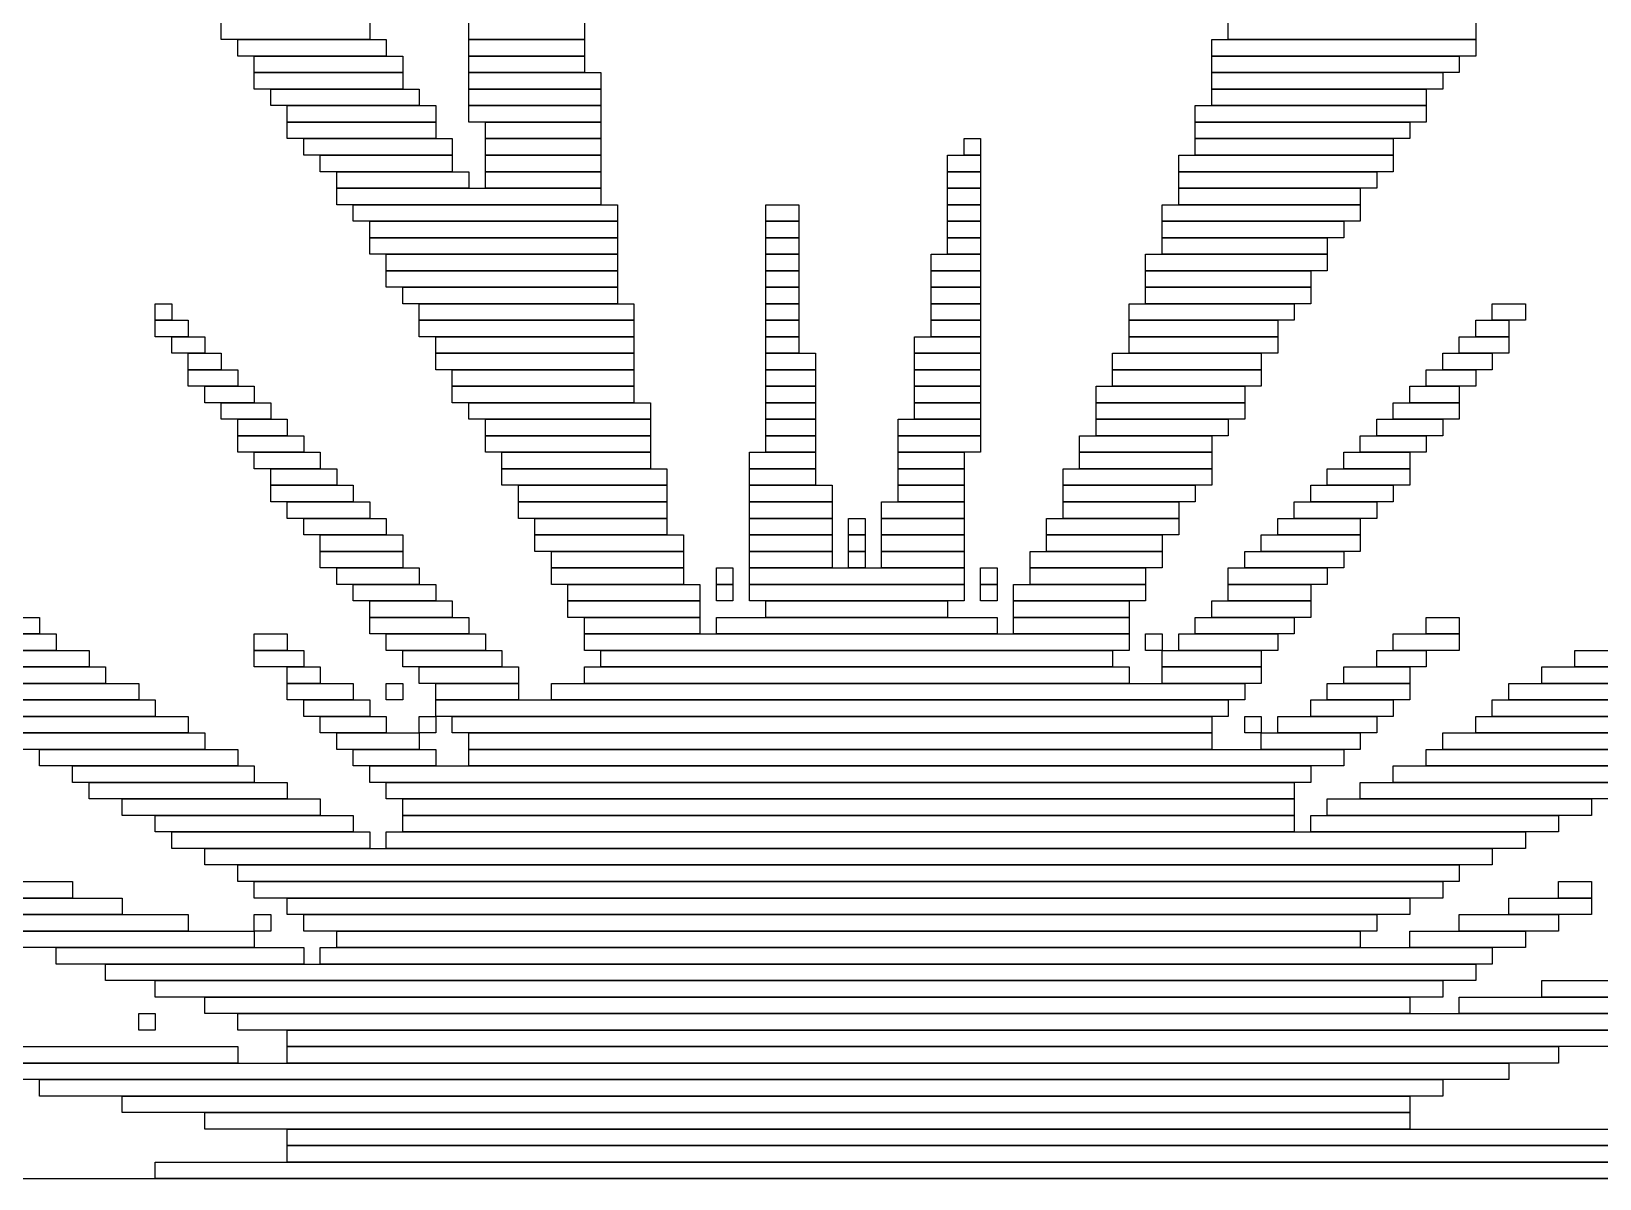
# Model space of a CAD drawing. Extents: x 369 to 654, y 304 to 721.
# Drawn here: x 467.5 to 562.5, y 581 to 650.5 of the extents above; entities that cross this region are included whole.
import ezdxf

# ---------------------------------------------------------------- set-up
doc = ezdxf.new("R2010")
doc.units = 0

msp = doc.modelspace()

# ---------------------------------------------------------------- linework, layer by layer
for p, q in [((479, 650), (479, 651)), ((488, 651), (488, 650)), ((494, 650), (494, 651)), ((501, 651), (501, 650)), ((540, 650), (540, 651)), ((555, 651), (555, 650)), ((488, 650), (479, 650)), ((480, 650), (489, 650)), ((480, 649), (480, 650)), ((489, 650), (489, 649)), ((501, 650), (494, 650)), ((494, 650), (501, 650)), ((494, 649), (494, 650)), ((501, 650), (501, 649)), ((539, 650), (555, 650)), ((539, 649), (539, 650)), ((555, 650), (540, 650)), ((555, 650), (555, 649)), ((489, 649), (480, 649)), ((481, 649), (490, 649)), ((481, 648), (481, 649)), ((490, 649), (490, 648)), ((501, 649), (494, 649)), ((494, 649), (501, 649)), ((494, 648), (494, 649)), ((501, 649), (501, 648)), ((555, 649), (539, 649)), ((539, 649), (554, 649)), ((539, 648), (539, 649)), ((554, 649), (554, 648)), ((490, 648), (481, 648)), ((481, 648), (490, 648)), ((481, 647), (481, 648)), ((490, 648), (490, 647)), ((501, 648), (494, 648)), ((494, 648), (502, 648)), ((494, 647), (494, 648)), ((502, 648), (502, 647)), ((554, 648), (539, 648)), ((539, 648), (553, 648)), ((539, 647), (539, 648)), ((553, 648), (553, 647)), ((490, 647), (481, 647)), ((482, 647), (491, 647)), ((482, 646), (482, 647)), ((491, 647), (491, 646)), ((502, 647), (494, 647)), ((494, 647), (502, 647)), ((494, 646), (494, 647)), ((502, 647), (502, 646)), ((553, 647), (539, 647)), ((539, 647), (552, 647)), ((539, 646), (539, 647)), ((552, 647), (552, 646)), ((491, 646), (482, 646)), ((483, 646), (492, 646)), ((483, 645), (483, 646)), ((492, 646), (492, 645)), ((502, 646), (494, 646)), ((494, 646), (502, 646)), ((494, 645), (494, 646)), ((502, 646), (502, 645)), ((538, 646), (552, 646)), ((538, 645), (538, 646)), ((552, 646), (539, 646)), ((552, 646), (552, 645)), ((492, 645), (483, 645)), ((483, 645), (492, 645)), ((483, 644), (483, 645)), ((492, 645), (492, 644)), ((502, 645), (494, 645)), ((495, 645), (502, 645)), ((495, 644), (495, 645)), ((502, 645), (502, 644)), ((552, 645), (538, 645)), ((538, 645), (551, 645)), ((538, 644), (538, 645)), ((551, 645), (551, 644)), ((492, 644), (483, 644)), ((484, 644), (493, 644)), ((484, 643), (484, 644)), ((493, 644), (493, 643)), ((502, 644), (495, 644)), ((495, 644), (502, 644)), ((495, 643), (495, 644)), ((502, 644), (502, 643)), ((524, 644), (525, 644)), ((524, 643), (524, 644)), ((525, 644), (525, 643)), ((551, 644), (538, 644)), ((538, 644), (550, 644)), ((538, 643), (538, 644)), ((550, 644), (550, 643)), ((493, 643), (484, 643)), ((485, 643), (493, 643)), ((485, 642), (485, 643)), ((493, 643), (493, 642)), ((502, 643), (495, 643)), ((495, 643), (502, 643)), ((495, 642), (495, 643)), ((502, 643), (502, 642)), ((523, 643), (525, 643)), ((523, 642), (523, 643)), ((525, 643), (524, 643)), ((525, 643), (525, 642)), ((537, 643), (550, 643)), ((537, 642), (537, 643)), ((550, 643), (538, 643)), ((550, 643), (550, 642)), ((493, 642), (485, 642)), ((486, 642), (494, 642)), ((486, 641), (486, 642)), ((494, 642), (494, 641)), ((502, 642), (495, 642)), ((495, 642), (502, 642)), ((495, 641), (495, 642)), ((502, 642), (502, 641)), ((525, 642), (523, 642)), ((523, 642), (525, 642)), ((523, 641), (523, 642)), ((525, 642), (525, 641)), ((550, 642), (537, 642)), ((537, 642), (549, 642)), ((537, 641), (537, 642)), ((549, 642), (549, 641)), ((494, 641), (486, 641)), ((486, 641), (502, 641)), ((486, 640), (486, 641)), ((502, 641), (495, 641)), ((502, 641), (502, 640)), ((525, 641), (523, 641)), ((523, 641), (525, 641)), ((523, 640), (523, 641)), ((525, 641), (525, 640)), ((549, 641), (537, 641)), ((537, 641), (548, 641)), ((537, 640), (537, 641)), ((548, 641), (548, 640)), ((502, 640), (486, 640)), ((487, 640), (503, 640)), ((487, 639), (487, 640)), ((503, 640), (503, 639)), ((512, 640), (514, 640)), ((512, 639), (512, 640)), ((514, 640), (514, 639)), ((525, 640), (523, 640)), ((523, 640), (525, 640)), ((523, 639), (523, 640)), ((525, 640), (525, 639)), ((536, 640), (548, 640)), ((536, 639), (536, 640)), ((548, 640), (537, 640)), ((548, 640), (548, 639)), ((503, 639), (487, 639)), ((488, 639), (503, 639)), ((488, 638), (488, 639)), ((503, 639), (503, 638)), ((514, 639), (512, 639)), ((512, 639), (514, 639)), ((512, 638), (512, 639)), ((514, 639), (514, 638)), ((525, 639), (523, 639)), ((523, 639), (525, 639)), ((523, 638), (523, 639)), ((525, 639), (525, 638)), ((548, 639), (536, 639)), ((536, 639), (547, 639)), ((536, 638), (536, 639)), ((547, 639), (547, 638)), ((503, 638), (488, 638)), ((488, 638), (503, 638)), ((488, 637), (488, 638)), ((503, 638), (503, 637)), ((514, 638), (512, 638)), ((512, 638), (514, 638)), ((512, 637), (512, 638)), ((514, 638), (514, 637)), ((525, 638), (523, 638)), ((523, 638), (525, 638)), ((523, 637), (523, 638)), ((525, 638), (525, 637)), ((547, 638), (536, 638)), ((536, 638), (546, 638)), ((536, 637), (536, 638)), ((546, 638), (546, 637)), ((503, 637), (488, 637)), ((489, 637), (503, 637)), ((489, 636), (489, 637)), ((503, 637), (503, 636)), ((514, 637), (512, 637)), ((512, 637), (514, 637)), ((512, 636), (512, 637)), ((514, 637), (514, 636)), ((522, 637), (525, 637)), ((522, 636), (522, 637)), ((525, 637), (523, 637)), ((525, 637), (525, 636)), ((535, 637), (546, 637)), ((535, 636), (535, 637)), ((546, 637), (536, 637)), ((546, 637), (546, 636)), ((503, 636), (489, 636)), ((489, 636), (503, 636)), ((489, 635), (489, 636)), ((503, 636), (503, 635)), ((514, 636), (512, 636)), ((512, 636), (514, 636)), ((512, 635), (512, 636)), ((514, 636), (514, 635)), ((525, 636), (522, 636)), ((522, 636), (525, 636)), ((522, 635), (522, 636)), ((525, 636), (525, 635)), ((546, 636), (535, 636)), ((535, 636), (545, 636)), ((535, 635), (535, 636)), ((545, 636), (545, 635)), ((503, 635), (489, 635)), ((490, 635), (503, 635)), ((490, 634), (490, 635)), ((503, 635), (503, 634)), ((514, 635), (512, 635)), ((512, 635), (514, 635)), ((512, 634), (512, 635)), ((514, 635), (514, 634)), ((525, 635), (522, 635)), ((522, 635), (525, 635)), ((522, 634), (522, 635)), ((525, 635), (525, 634)), ((545, 635), (535, 635)), ((535, 635), (545, 635)), ((535, 634), (535, 635)), ((545, 635), (545, 634)), ((475, 634), (476, 634)), ((475, 633), (475, 634)), ((476, 634), (476, 633)), ((503, 634), (490, 634)), ((491, 634), (504, 634)), ((491, 633), (491, 634)), ((504, 634), (504, 633)), ((514, 634), (512, 634)), ((512, 634), (514, 634)), ((512, 633), (512, 634)), ((514, 634), (514, 633)), ((525, 634), (522, 634)), ((522, 634), (525, 634)), ((522, 633), (522, 634)), ((525, 634), (525, 633)), ((534, 634), (544, 634)), ((534, 633), (534, 634)), ((545, 634), (535, 634)), ((544, 634), (544, 633)), ((556, 634), (558, 634)), ((556, 633), (556, 634)), ((558, 634), (558, 633)), ((476, 633), (475, 633)), ((475, 633), (477, 633)), ((475, 632), (475, 633)), ((477, 633), (477, 632)), ((504, 633), (491, 633)), ((491, 633), (504, 633)), ((491, 632), (491, 633)), ((504, 633), (504, 632)), ((514, 633), (512, 633)), ((512, 633), (514, 633)), ((512, 632), (512, 633)), ((514, 633), (514, 632)), ((525, 633), (522, 633)), ((522, 633), (525, 633)), ((522, 632), (522, 633)), ((525, 633), (525, 632)), ((544, 633), (534, 633)), ((534, 633), (543, 633)), ((534, 632), (534, 633)), ((543, 633), (543, 632)), ((555, 633), (557, 633)), ((555, 632), (555, 633)), ((558, 633), (556, 633)), ((557, 633), (557, 632)), ((477, 632), (475, 632)), ((476, 632), (478, 632)), ((476, 631), (476, 632)), ((478, 632), (478, 631)), ((504, 632), (491, 632)), ((492, 632), (504, 632)), ((492, 631), (492, 632)), ((504, 632), (504, 631)), ((514, 632), (512, 632)), ((512, 632), (514, 632)), ((512, 631), (512, 632)), ((514, 632), (514, 631)), ((521, 632), (525, 632)), ((521, 631), (521, 632)), ((525, 632), (522, 632)), ((525, 632), (525, 631)), ((543, 632), (534, 632)), ((534, 632), (543, 632)), ((534, 631), (534, 632)), ((543, 632), (543, 631)), ((554, 632), (557, 632)), ((554, 631), (554, 632)), ((557, 632), (555, 632)), ((557, 632), (557, 631)), ((478, 631), (476, 631)), ((477, 631), (479, 631)), ((477, 630), (477, 631)), ((479, 631), (479, 630)), ((504, 631), (492, 631)), ((492, 631), (504, 631)), ((492, 630), (492, 631)), ((504, 631), (504, 630)), ((514, 631), (512, 631)), ((512, 631), (515, 631)), ((512, 630), (512, 631)), ((515, 631), (515, 630)), ((525, 631), (521, 631)), ((521, 631), (525, 631)), ((521, 630), (521, 631)), ((525, 631), (525, 630)), ((533, 631), (542, 631)), ((533, 630), (533, 631)), ((543, 631), (534, 631)), ((542, 631), (542, 630)), ((553, 631), (556, 631)), ((553, 630), (553, 631)), ((557, 631), (554, 631)), ((556, 631), (556, 630)), ((479, 630), (477, 630)), ((477, 630), (480, 630)), ((477, 629), (477, 630)), ((480, 630), (480, 629)), ((504, 630), (492, 630)), ((493, 630), (504, 630)), ((493, 629), (493, 630)), ((504, 630), (504, 629)), ((515, 630), (512, 630)), ((512, 630), (515, 630)), ((512, 629), (512, 630)), ((515, 630), (515, 629)), ((525, 630), (521, 630)), ((521, 630), (525, 630)), ((521, 629), (521, 630)), ((525, 630), (525, 629)), ((542, 630), (533, 630)), ((533, 630), (542, 630)), ((533, 629), (533, 630)), ((542, 630), (542, 629)), ((552, 630), (555, 630)), ((552, 629), (552, 630)), ((556, 630), (553, 630)), ((555, 630), (555, 629)), ((480, 629), (477, 629)), ((478, 629), (481, 629)), ((478, 628), (478, 629)), ((481, 629), (481, 628)), ((504, 629), (493, 629)), ((493, 629), (504, 629)), ((493, 628), (493, 629)), ((504, 629), (504, 628)), ((515, 629), (512, 629)), ((512, 629), (515, 629)), ((512, 628), (512, 629)), ((515, 629), (515, 628)), ((525, 629), (521, 629)), ((521, 629), (525, 629)), ((521, 628), (521, 629)), ((525, 629), (525, 628)), ((532, 629), (541, 629)), ((532, 628), (532, 629)), ((542, 629), (533, 629)), ((541, 629), (541, 628)), ((551, 629), (554, 629)), ((551, 628), (551, 629)), ((555, 629), (552, 629)), ((554, 629), (554, 628)), ((481, 628), (478, 628)), ((479, 628), (482, 628)), ((479, 627), (479, 628)), ((482, 628), (482, 627)), ((504, 628), (493, 628)), ((494, 628), (505, 628)), ((494, 627), (494, 628)), ((505, 628), (505, 627)), ((515, 628), (512, 628)), ((512, 628), (515, 628)), ((512, 627), (512, 628)), ((515, 628), (515, 627)), ((525, 628), (521, 628)), ((521, 628), (525, 628)), ((521, 627), (521, 628)), ((525, 628), (525, 627)), ((541, 628), (532, 628)), ((532, 628), (541, 628)), ((532, 627), (532, 628)), ((541, 628), (541, 627)), ((550, 628), (554, 628)), ((550, 627), (550, 628)), ((554, 628), (551, 628)), ((554, 628), (554, 627)), ((482, 627), (479, 627)), ((480, 627), (483, 627)), ((480, 626), (480, 627)), ((483, 627), (483, 626)), ((505, 627), (494, 627)), ((495, 627), (505, 627)), ((495, 626), (495, 627)), ((505, 627), (505, 626)), ((515, 627), (512, 627)), ((512, 627), (515, 627)), ((512, 626), (512, 627)), ((515, 627), (515, 626)), ((520, 627), (525, 627)), ((520, 626), (520, 627)), ((525, 627), (521, 627)), ((525, 627), (525, 626)), ((541, 627), (532, 627)), ((532, 627), (540, 627)), ((532, 626), (532, 627)), ((540, 627), (540, 626)), ((549, 627), (553, 627)), ((549, 626), (549, 627)), ((554, 627), (550, 627)), ((553, 627), (553, 626)), ((483, 626), (480, 626)), ((480, 626), (484, 626)), ((480, 625), (480, 626)), ((484, 626), (484, 625)), ((505, 626), (495, 626)), ((495, 626), (505, 626)), ((495, 625), (495, 626)), ((505, 626), (505, 625)), ((515, 626), (512, 626)), ((512, 626), (515, 626)), ((512, 625), (512, 626)), ((515, 626), (515, 625)), ((525, 626), (520, 626)), ((520, 626), (525, 626)), ((520, 625), (520, 626)), ((525, 626), (525, 625)), ((531, 626), (539, 626)), ((531, 625), (531, 626)), ((540, 626), (532, 626)), ((539, 626), (539, 625)), ((548, 626), (552, 626)), ((548, 625), (548, 626)), ((553, 626), (549, 626)), ((552, 626), (552, 625)), ((484, 625), (480, 625)), ((481, 625), (485, 625)), ((481, 624), (481, 625)), ((485, 625), (485, 624)), ((505, 625), (495, 625)), ((496, 625), (505, 625)), ((496, 624), (496, 625)), ((505, 625), (505, 624)), ((511, 625), (515, 625)), ((511, 624), (511, 625)), ((515, 625), (512, 625)), ((515, 625), (515, 624)), ((525, 625), (520, 625)), ((520, 625), (524, 625)), ((520, 624), (520, 625)), ((524, 625), (524, 624)), ((539, 625), (531, 625)), ((531, 625), (539, 625)), ((531, 624), (531, 625)), ((539, 625), (539, 624)), ((547, 625), (551, 625)), ((547, 624), (547, 625)), ((552, 625), (548, 625)), ((551, 625), (551, 624)), ((485, 624), (481, 624)), ((482, 624), (486, 624)), ((482, 623), (482, 624)), ((486, 624), (486, 623)), ((505, 624), (496, 624)), ((496, 624), (506, 624)), ((496, 623), (496, 624)), ((506, 624), (506, 623)), ((515, 624), (511, 624)), ((511, 624), (515, 624)), ((511, 623), (511, 624)), ((515, 624), (515, 623)), ((524, 624), (520, 624)), ((520, 624), (524, 624)), ((520, 623), (520, 624)), ((524, 624), (524, 623)), ((530, 624), (539, 624)), ((530, 623), (530, 624)), ((539, 624), (531, 624)), ((539, 624), (539, 623)), ((546, 624), (551, 624)), ((546, 623), (546, 624)), ((551, 624), (547, 624)), ((551, 624), (551, 623)), ((486, 623), (482, 623)), ((482, 623), (487, 623)), ((482, 622), (482, 623)), ((487, 623), (487, 622)), ((506, 623), (496, 623)), ((497, 623), (506, 623)), ((497, 622), (497, 623)), ((506, 623), (506, 622)), ((515, 623), (511, 623)), ((511, 623), (516, 623)), ((511, 622), (511, 623)), ((516, 623), (516, 622)), ((524, 623), (520, 623)), ((520, 623), (524, 623)), ((520, 622), (520, 623)), ((524, 623), (524, 622)), ((539, 623), (530, 623)), ((530, 623), (538, 623)), ((530, 622), (530, 623)), ((538, 623), (538, 622)), ((545, 623), (550, 623)), ((545, 622), (545, 623)), ((551, 623), (546, 623)), ((550, 623), (550, 622)), ((487, 622), (482, 622)), ((483, 622), (488, 622)), ((483, 621), (483, 622)), ((488, 622), (488, 621)), ((506, 622), (497, 622)), ((497, 622), (506, 622)), ((497, 621), (497, 622)), ((506, 622), (506, 621)), ((516, 622), (511, 622)), ((511, 622), (516, 622)), ((511, 621), (511, 622)), ((516, 622), (516, 621)), ((519, 622), (524, 622)), ((519, 621), (519, 622)), ((524, 622), (520, 622)), ((524, 622), (524, 621)), ((538, 622), (530, 622)), ((530, 622), (537, 622)), ((530, 621), (530, 622)), ((537, 622), (537, 621)), ((544, 622), (549, 622)), ((544, 621), (544, 622)), ((550, 622), (545, 622)), ((549, 622), (549, 621)), ((488, 621), (483, 621)), ((484, 621), (489, 621)), ((484, 620), (484, 621)), ((489, 621), (489, 620)), ((506, 621), (497, 621)), ((498, 621), (506, 621)), ((498, 620), (498, 621)), ((506, 621), (506, 620)), ((516, 621), (511, 621)), ((511, 621), (516, 621)), ((511, 620), (511, 621)), ((516, 621), (516, 620)), ((517, 621), (518, 621)), ((517, 620), (517, 621)), ((518, 621), (518, 620)), ((524, 621), (519, 621)), ((519, 621), (524, 621)), ((519, 620), (519, 621)), ((524, 621), (524, 620)), ((529, 621), (537, 621)), ((529, 620), (529, 621)), ((537, 621), (530, 621)), ((537, 621), (537, 620)), ((543, 621), (548, 621)), ((543, 620), (543, 621)), ((549, 621), (544, 621)), ((548, 621), (548, 620)), ((489, 620), (484, 620)), ((485, 620), (490, 620)), ((485, 619), (485, 620)), ((490, 620), (490, 619)), ((506, 620), (498, 620)), ((498, 620), (507, 620)), ((498, 619), (498, 620)), ((507, 620), (507, 619)), ((516, 620), (511, 620)), ((511, 620), (516, 620)), ((511, 619), (511, 620)), ((516, 620), (516, 619)), ((518, 620), (517, 620)), ((517, 620), (518, 620)), ((517, 619), (517, 620)), ((518, 620), (518, 619)), ((524, 620), (519, 620)), ((519, 620), (524, 620)), ((519, 619), (519, 620)), ((524, 620), (524, 619)), ((537, 620), (529, 620)), ((529, 620), (536, 620)), ((529, 619), (529, 620)), ((536, 620), (536, 619)), ((542, 620), (548, 620)), ((542, 619), (542, 620)), ((548, 620), (543, 620)), ((548, 620), (548, 619)), ((490, 619), (485, 619)), ((485, 619), (490, 619)), ((485, 618), (485, 619)), ((490, 619), (490, 618)), ((507, 619), (498, 619)), ((499, 619), (507, 619)), ((499, 618), (499, 619)), ((507, 619), (507, 618)), ((516, 619), (511, 619)), ((511, 619), (516, 619)), ((511, 618), (511, 619)), ((516, 619), (516, 618)), ((518, 619), (517, 619)), ((517, 619), (518, 619)), ((517, 618), (517, 619)), ((518, 619), (518, 618)), ((524, 619), (519, 619)), ((519, 619), (524, 619)), ((519, 618), (519, 619)), ((524, 619), (524, 618)), ((528, 619), (536, 619)), ((528, 618), (528, 619)), ((536, 619), (529, 619)), ((536, 619), (536, 618)), ((541, 619), (547, 619)), ((541, 618), (541, 619)), ((548, 619), (542, 619)), ((547, 619), (547, 618)), ((490, 618), (485, 618)), ((486, 618), (491, 618)), ((486, 617), (486, 618)), ((491, 618), (491, 617)), ((507, 618), (499, 618)), ((499, 618), (507, 618)), ((499, 617), (499, 618)), ((507, 618), (507, 617)), ((509, 618), (510, 618)), ((509, 617), (509, 618)), ((510, 618), (510, 617)), ((516, 618), (511, 618)), ((511, 618), (524, 618)), ((511, 617), (511, 618)), ((518, 618), (517, 618)), ((524, 618), (519, 618)), ((524, 618), (524, 617)), ((525, 618), (526, 618)), ((525, 617), (525, 618)), ((526, 618), (526, 617)), ((536, 618), (528, 618)), ((528, 618), (535, 618)), ((528, 617), (528, 618)), ((535, 618), (535, 617)), ((540, 618), (546, 618)), ((540, 617), (540, 618)), ((547, 618), (541, 618)), ((546, 618), (546, 617)), ((491, 617), (486, 617)), ((487, 617), (492, 617)), ((487, 616), (487, 617)), ((492, 617), (492, 616)), ((507, 617), (499, 617)), ((500, 617), (508, 617)), ((500, 616), (500, 617)), ((508, 617), (508, 616)), ((510, 617), (509, 617)), ((509, 617), (510, 617)), ((509, 616), (509, 617)), ((510, 617), (510, 616)), ((524, 617), (511, 617)), ((511, 617), (524, 617)), ((511, 616), (511, 617)), ((524, 617), (524, 616)), ((526, 617), (525, 617)), ((525, 617), (526, 617)), ((525, 616), (525, 617)), ((526, 617), (526, 616)), ((527, 617), (535, 617)), ((527, 616), (527, 617)), ((535, 617), (528, 617)), ((535, 617), (535, 616)), ((546, 617), (540, 617)), ((540, 617), (545, 617)), ((540, 616), (540, 617)), ((545, 617), (545, 616)), ((492, 616), (487, 616)), ((488, 616), (493, 616)), ((488, 615), (488, 616)), ((493, 616), (493, 615)), ((508, 616), (500, 616)), ((500, 616), (508, 616)), ((500, 615), (500, 616)), ((508, 616), (508, 615)), ((510, 616), (509, 616)), ((524, 616), (511, 616)), ((512, 616), (523, 616)), ((512, 615), (512, 616)), ((523, 616), (523, 615)), ((526, 616), (525, 616)), ((535, 616), (527, 616)), ((527, 616), (534, 616)), ((527, 615), (527, 616)), ((534, 616), (534, 615)), ((539, 616), (545, 616)), ((539, 615), (539, 616)), ((545, 616), (540, 616)), ((545, 616), (545, 615)), ((453, 615), (468, 615)), ((468, 615), (468, 614)), ((493, 615), (488, 615)), ((488, 615), (494, 615)), ((488, 614), (488, 615)), ((494, 615), (494, 614)), ((508, 615), (500, 615)), ((501, 615), (508, 615)), ((501, 614), (501, 615)), ((508, 615), (508, 614)), ((509, 615), (526, 615)), ((509, 614), (509, 615)), ((523, 615), (512, 615)), ((526, 615), (526, 614)), ((534, 615), (527, 615)), ((527, 615), (534, 615)), ((527, 614), (527, 615)), ((534, 615), (534, 614)), ((538, 615), (544, 615)), ((538, 614), (538, 615)), ((545, 615), (539, 615)), ((544, 615), (544, 614)), ((552, 615), (554, 615)), ((552, 614), (552, 615)), ((554, 615), (554, 614)), ((468, 614), (453, 614)), ((455, 614), (469, 614)), ((469, 614), (469, 613)), ((481, 614), (483, 614)), ((481, 613), (481, 614)), ((483, 614), (483, 613)), ((494, 614), (488, 614)), ((489, 614), (495, 614)), ((489, 613), (489, 614)), ((495, 614), (495, 613)), ((508, 614), (501, 614)), ((501, 614), (534, 614)), ((501, 613), (501, 614)), ((526, 614), (509, 614)), ((534, 614), (527, 614)), ((534, 614), (534, 613)), ((535, 614), (536, 614)), ((535, 613), (535, 614)), ((536, 614), (536, 613)), ((537, 614), (543, 614)), ((537, 613), (537, 614)), ((544, 614), (538, 614)), ((543, 614), (543, 613)), ((550, 614), (554, 614)), ((550, 613), (550, 614)), ((554, 614), (552, 614)), ((554, 614), (554, 613)), ((469, 613), (455, 613)), ((457, 613), (471, 613)), ((471, 613), (471, 612)), ((483, 613), (481, 613)), ((481, 613), (484, 613)), ((481, 612), (481, 613)), ((484, 613), (484, 612)), ((495, 613), (489, 613)), ((490, 613), (496, 613)), ((490, 612), (490, 613)), ((496, 613), (496, 612)), ((534, 613), (501, 613)), ((502, 613), (533, 613)), ((502, 612), (502, 613)), ((533, 613), (533, 612)), ((536, 613), (535, 613)), ((536, 613), (542, 613)), ((536, 612), (536, 613)), ((543, 613), (537, 613)), ((542, 613), (542, 612)), ((549, 613), (552, 613)), ((549, 612), (549, 613)), ((554, 613), (550, 613)), ((552, 613), (552, 612)), ((561, 613), (583, 613)), ((561, 612), (561, 613)), ((471, 612), (457, 612)), ((459, 612), (472, 612)), ((472, 612), (472, 611)), ((484, 612), (481, 612)), ((483, 612), (485, 612)), ((483, 611), (483, 612)), ((485, 612), (485, 611)), ((496, 612), (490, 612)), ((491, 612), (497, 612)), ((491, 611), (491, 612)), ((497, 612), (497, 611)), ((501, 612), (534, 612)), ((501, 611), (501, 612)), ((533, 612), (502, 612)), ((534, 612), (534, 611)), ((542, 612), (536, 612)), ((536, 612), (542, 612)), ((536, 611), (536, 612)), ((542, 612), (542, 611)), ((547, 612), (551, 612)), ((547, 611), (547, 612)), ((552, 612), (549, 612)), ((551, 612), (551, 611)), ((559, 612), (581, 612)), ((559, 611), (559, 612)), ((583, 612), (561, 612)), ((472, 611), (459, 611)), ((461, 611), (474, 611)), ((474, 611), (474, 610)), ((485, 611), (483, 611)), ((483, 611), (487, 611)), ((483, 610), (483, 611)), ((487, 611), (487, 610)), ((489, 611), (490, 611)), ((489, 610), (489, 611)), ((490, 611), (490, 610)), ((497, 611), (491, 611)), ((492, 611), (497, 611)), ((492, 610), (492, 611)), ((497, 611), (497, 610)), ((499, 611), (541, 611)), ((499, 610), (499, 611)), ((534, 611), (501, 611)), ((542, 611), (536, 611)), ((541, 611), (541, 610)), ((546, 611), (551, 611)), ((546, 610), (546, 611)), ((551, 611), (547, 611)), ((551, 611), (551, 610)), ((557, 611), (578, 611)), ((557, 610), (557, 611)), ((581, 611), (559, 611)), ((474, 610), (461, 610)), ((463, 610), (475, 610)), ((475, 610), (475, 609)), ((487, 610), (483, 610)), ((484, 610), (488, 610)), ((484, 609), (484, 610)), ((488, 610), (488, 609)), ((490, 610), (489, 610)), ((497, 610), (492, 610)), ((492, 610), (540, 610)), ((492, 609), (492, 610)), ((541, 610), (499, 610)), ((540, 610), (540, 609)), ((545, 610), (550, 610)), ((545, 609), (545, 610)), ((551, 610), (546, 610)), ((550, 610), (550, 609)), ((556, 610), (575, 610)), ((556, 609), (556, 610)), ((578, 610), (557, 610)), ((475, 609), (463, 609)), ((465, 609), (477, 609)), ((477, 609), (477, 608)), ((488, 609), (484, 609)), ((485, 609), (489, 609)), ((485, 608), (485, 609)), ((489, 609), (489, 608)), ((491, 609), (492, 609)), ((491, 608), (491, 609)), ((540, 609), (492, 609)), ((492, 609), (492, 608)), ((493, 609), (539, 609)), ((493, 608), (493, 609)), ((539, 609), (539, 608)), ((541, 609), (542, 609)), ((541, 608), (541, 609)), ((542, 609), (542, 608)), ((543, 609), (549, 609)), ((543, 608), (543, 609)), ((550, 609), (545, 609)), ((549, 609), (549, 608)), ((555, 609), (573, 609)), ((555, 608), (555, 609)), ((575, 609), (556, 609)), ((477, 608), (465, 608)), ((466, 608), (478, 608)), ((478, 608), (478, 607)), ((489, 608), (485, 608)), ((486, 608), (491, 608)), ((486, 607), (486, 608)), ((492, 608), (491, 608)), ((491, 608), (491, 607)), ((539, 608), (493, 608)), ((494, 608), (539, 608)), ((494, 607), (494, 608)), ((539, 608), (539, 607)), ((542, 608), (541, 608)), ((542, 608), (548, 608)), ((542, 607), (542, 608)), ((549, 608), (543, 608)), ((548, 608), (548, 607)), ((553, 608), (571, 608)), ((553, 607), (553, 608)), ((573, 608), (555, 608)), ((478, 607), (466, 607)), ((468, 607), (480, 607)), ((468, 606), (468, 607)), ((480, 607), (480, 606)), ((491, 607), (486, 607)), ((487, 607), (492, 607)), ((487, 606), (487, 607)), ((492, 607), (492, 606)), ((539, 607), (494, 607)), ((494, 607), (547, 607)), ((494, 606), (494, 607)), ((548, 607), (542, 607)), ((547, 607), (547, 606)), ((552, 607), (568, 607)), ((552, 606), (552, 607)), ((571, 607), (553, 607)), ((480, 606), (468, 606)), ((470, 606), (481, 606)), ((470, 605), (470, 606)), ((481, 606), (481, 605)), ((492, 606), (487, 606)), ((488, 606), (545, 606)), ((488, 605), (488, 606)), ((547, 606), (494, 606)), ((545, 606), (545, 605)), ((550, 606), (566, 606)), ((550, 605), (550, 606)), ((568, 606), (552, 606)), ((481, 605), (470, 605)), ((471, 605), (483, 605)), ((471, 604), (471, 605)), ((483, 605), (483, 604)), ((545, 605), (488, 605)), ((489, 605), (544, 605)), ((489, 604), (489, 605)), ((544, 605), (544, 604)), ((548, 605), (564, 605)), ((548, 604), (548, 605)), ((566, 605), (550, 605)), ((483, 604), (471, 604)), ((473, 604), (485, 604)), ((473, 603), (473, 604)), ((485, 604), (485, 603)), ((544, 604), (489, 604)), ((490, 604), (544, 604)), ((490, 603), (490, 604)), ((544, 604), (544, 603)), ((546, 604), (562, 604)), ((546, 603), (546, 604)), ((564, 604), (548, 604)), ((562, 604), (562, 603)), ((485, 603), (473, 603)), ((475, 603), (487, 603)), ((475, 602), (475, 603)), ((487, 603), (487, 602)), ((544, 603), (490, 603)), ((490, 603), (544, 603)), ((490, 602), (490, 603)), ((544, 603), (544, 602)), ((545, 603), (560, 603)), ((545, 602), (545, 603)), ((562, 603), (546, 603)), ((560, 603), (560, 602)), ((487, 602), (475, 602)), ((476, 602), (488, 602)), ((476, 601), (476, 602)), ((488, 602), (488, 601)), ((489, 602), (558, 602)), ((489, 601), (489, 602)), ((544, 602), (490, 602)), ((560, 602), (545, 602)), ((558, 602), (558, 601)), ((488, 601), (476, 601)), ((478, 601), (556, 601)), ((478, 600), (478, 601)), ((558, 601), (489, 601)), ((556, 601), (556, 600)), ((556, 600), (478, 600)), ((480, 600), (554, 600)), ((480, 599), (480, 600)), ((554, 600), (554, 599)), ((459, 599), (470, 599)), ((470, 599), (470, 598)), ((554, 599), (480, 599)), ((481, 599), (553, 599)), ((481, 598), (481, 599)), ((553, 599), (553, 598)), ((560, 599), (562, 599)), ((560, 598), (560, 599)), ((562, 599), (562, 598)), ((470, 598), (459, 598)), ((461, 598), (473, 598)), ((473, 598), (473, 597)), ((553, 598), (481, 598)), ((483, 598), (551, 598)), ((483, 597), (483, 598)), ((551, 598), (551, 597)), ((557, 598), (562, 598)), ((557, 597), (557, 598)), ((562, 598), (560, 598)), ((562, 598), (562, 597)), ((473, 597), (461, 597)), ((464, 597), (477, 597)), ((477, 597), (477, 596)), ((481, 597), (482, 597)), ((481, 596), (481, 597)), ((482, 597), (482, 596)), ((551, 597), (483, 597)), ((484, 597), (549, 597)), ((484, 596), (484, 597)), ((549, 597), (549, 596)), ((554, 597), (560, 597)), ((554, 596), (554, 597)), ((562, 597), (557, 597)), ((560, 597), (560, 596)), ((477, 596), (464, 596)), ((467, 596), (481, 596)), ((482, 596), (481, 596)), ((481, 596), (481, 595)), ((549, 596), (484, 596)), ((486, 596), (548, 596)), ((486, 595), (486, 596)), ((548, 596), (548, 595)), ((551, 596), (558, 596)), ((551, 595), (551, 596)), ((560, 596), (554, 596)), ((558, 596), (558, 595)), ((481, 595), (467, 595)), ((469, 595), (484, 595)), ((469, 594), (469, 595)), ((484, 595), (484, 594)), ((485, 595), (556, 595)), ((485, 594), (485, 595)), ((548, 595), (486, 595)), ((558, 595), (551, 595)), ((556, 595), (556, 594)), ((484, 594), (469, 594)), ((472, 594), (555, 594)), ((472, 593), (472, 594)), ((556, 594), (485, 594)), ((555, 594), (555, 593)), ((555, 593), (472, 593)), ((475, 593), (553, 593)), ((475, 592), (475, 593)), ((553, 593), (553, 592)), ((559, 593), (572, 593)), ((559, 592), (559, 593)), ((553, 592), (475, 592)), ((478, 592), (551, 592)), ((478, 591), (478, 592)), ((551, 592), (551, 591)), ((554, 592), (569, 592)), ((554, 591), (554, 592)), ((572, 592), (559, 592)), ((474, 591), (475, 591)), ((474, 590), (474, 591)), ((475, 591), (475, 590)), ((551, 591), (478, 591)), ((480, 591), (566, 591)), ((480, 590), (480, 591)), ((569, 591), (554, 591)), ((475, 590), (474, 590)), ((566, 590), (480, 590)), ((483, 590), (563, 590)), ((483, 589), (483, 590)), ((461, 589), (480, 589)), ((480, 589), (480, 588)), ((563, 589), (483, 589)), ((483, 589), (560, 589)), ((483, 588), (483, 589)), ((560, 589), (560, 588)), ((480, 588), (461, 588)), ((464, 588), (557, 588)), ((560, 588), (483, 588)), ((557, 588), (557, 587)), ((557, 587), (464, 587)), ((468, 587), (553, 587)), ((468, 586), (468, 587)), ((553, 587), (553, 586)), ((553, 586), (468, 586)), ((473, 586), (551, 586)), ((473, 585), (473, 586)), ((551, 586), (551, 585)), ((551, 585), (473, 585)), ((478, 585), (551, 585)), ((478, 584), (478, 585)), ((551, 585), (551, 584)), ((551, 584), (478, 584)), ((483, 584), (624, 584)), ((483, 583), (483, 584)), ((624, 583), (483, 583)), ((483, 583), (621, 583)), ((483, 582), (483, 583)), ((475, 582), (618, 582)), ((475, 581), (475, 582)), ((621, 582), (483, 582)), ((408, 581), (613, 581)), ((618, 581), (475, 581))]:
    msp.add_line(p, q)

doc.saveas('drawing.dxf')
